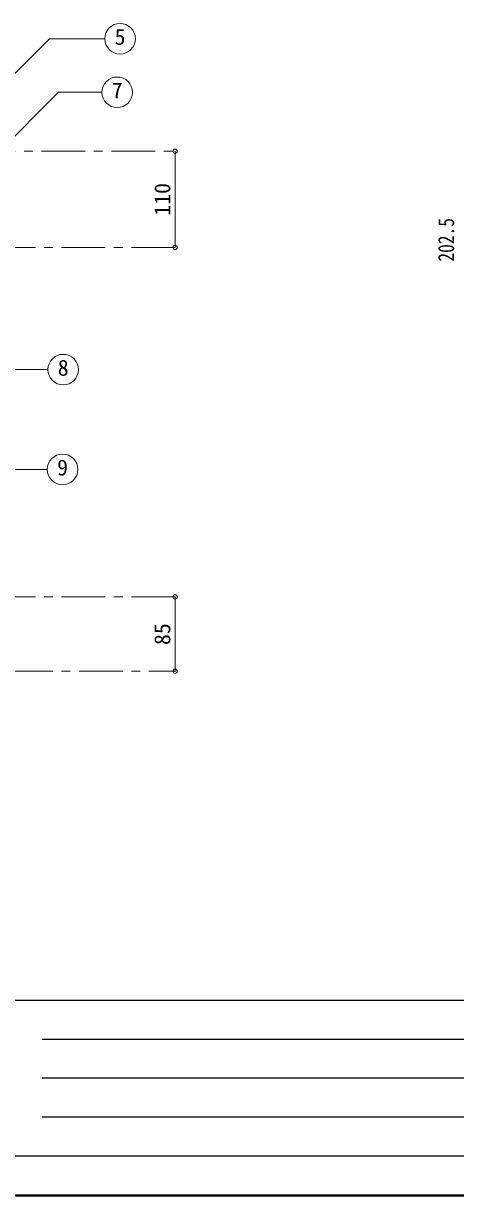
# Model space of a CAD drawing. Units: millimetres at full size, sheet at 1:10. Extents: x -2123 to 1927, y -1358 to 1452.
# Drawn here: x -1146 to -652, y -1358 to -17 of the extents above; entities that cross this region are included whole.
import ezdxf
from ezdxf.enums import TextEntityAlignment as Align

# ---------------------------------------------------------------- set-up
doc = ezdxf.new("R2010")
doc.units = ezdxf.units.MM
doc.header["$LTSCALE"] = 10
doc.header["$PDMODE"] = 32
doc.header["$PDSIZE"] = 5
doc.linetypes.add('CHAIN1', pattern=[8, 5, -1, 1, -1])
doc.layers.add('0-0', color=7, linetype='Continuous', lineweight=18)
doc.styles.add('ＭＳ ゴシック', font='')
doc.styles.get('ＭＳ ゴシック').set_extended_font_data('MS Gothic')

msp = doc.modelspace()

# ---------------------------------------------------------------- linework, layer by layer
at = {"layer": '0-0'}
for p, q in [((-1186.84, -176.29), (-1106.16, -95.61)), ((-1106.16, -95.61), (-1056.6, -95.61)), ((-1170.79, -527.12), (-1119.13, -527.12))]:
    msp.add_line(p, q, dxfattribs=at)
at = {"layer": '0-0', "color": 4, "linetype": 'CHAIN1', "lineweight": 9}
for p, q in [((-1205.8, -163.09), (-972.8, -163.09)), ((-972.8, -273.09), (-1277.8, -273.09)), ((-972.8, -673.09), (-1277.8, -673.09)), ((-1162.8, -758.09), (-972.8, -758.09))]:
    msp.add_line(p, q, dxfattribs=at)
at = {"layer": '0-0', "color": 4, "lineweight": 9}
for p, q in [((-972.8, -163.09), (-972.8, -273.09)), ((-972.8, -673.09), (-972.8, -758.09))]:
    msp.add_line(p, q, dxfattribs=at)
at = {"layer": '0-0', "color": 6, "lineweight": 25}
for p, q in [((-2077.8, -1134.52), (1882.2, -1134.52)), ((-1124.94, -1179.16), (-196.37, -1179.16)), ((-196.37, -1223.8), (-1124.94, -1223.8)), ((-196.37, -1268.44), (-1124.94, -1268.44)), ((1882.2, -1313.09), (-2077.8, -1313.09))]:
    msp.add_line(p, q, dxfattribs=at)
at = {"layer": '0-0', "color": 1, "lineweight": 40}
msp.add_line((1927.2, -1358.09), (-2122.8, -1358.09), dxfattribs=at)
at = {"layer": '0-0'}
for points in [[(-1207.57, -125.2), (-1116.68, -34.31), (-1053.35, -34.31)], [(-1202.81, -292.07), (-1170.42, -412.96), (-1118.42, -412.96)]]:
    msp.add_lwpolyline(points, dxfattribs=at)
for centre in [(-1035.85, -34.31), (-1039.1, -95.61), (-1100.92, -412.96), (-1101.63, -527.12)]:
    msp.add_circle(centre, 17.5, dxfattribs=at)
at = {"layer": '0-0', "color": 1}
for p in [(-972.8, -163.09), (-972.8, -273.09), (-972.8, -673.09), (-972.8, -758.09)]:
    msp.add_point(p, dxfattribs=at)

# ---------------------------------------------------------------- texts
at = {"layer": '0-0', "style": 'ＭＳ ゴシック'}
for s, p in [('5', (-1042.1, -46.81)), ('7', (-1045.35, -108.11)), ('8', (-1107.17, -425.46)), ('9', (-1107.88, -539.62))]:
    msp.add_text(s, height=18.33, dxfattribs=at).set_placement(p, align=Align.BOTTOM_LEFT)
for s, p in [('110', (-972.8, -236.84)), ('85', (-972.8, -728.09))]:
    msp.add_text(s, height=18.33, rotation=90, dxfattribs=at).set_placement(p, align=Align.BOTTOM_LEFT)
at = {"layer": '0-0', "style": 'ＭＳ ゴシック', "width": 0.8}
msp.add_text('202.5', height=18.33, rotation=90, dxfattribs=at).set_placement((-647.8, -289.34), align=Align.BOTTOM_LEFT)

doc.saveas('drawing.dxf')
